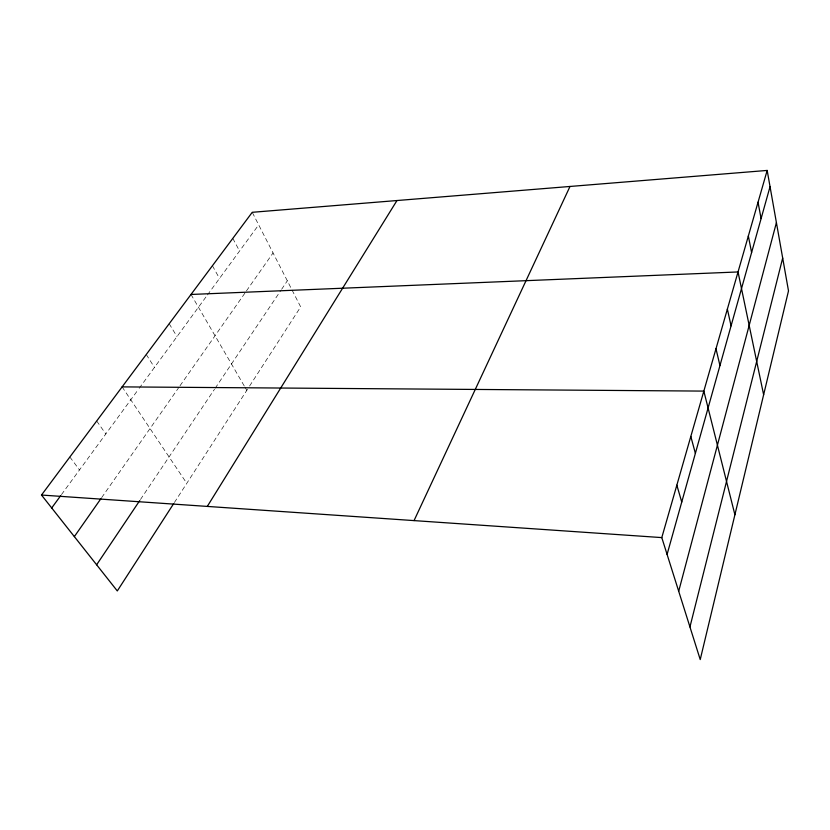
<?xml version="1.0" encoding="UTF-8"?>
<svg xmlns="http://www.w3.org/2000/svg" width="830" height="830" viewBox="0 0 830 830"><rect width="100%" height="100%" fill="white"/><g stroke="black" fill="none" stroke-linecap="round" stroke-linejoin="round"><path stroke-width="0.62" stroke-dasharray="4.15 3.11" d="M174.404 502.503L248.896 387.112M249.591 386.033L300.678 306.893L252.247 212.304M140.478 499.494L214.482 389.28M215.188 388.222L280.924 290.334M281.64 289.276L287.325 280.81M101.665 497.595L179.27 386.811M179.996 385.784L245.701 291.994M246.437 290.925L273.049 252.932M61.472 494.597L138.423 389.353M139.181 388.305L206.722 295.937M207.469 294.909L258.68 224.868M69.855 456.998L79.504 469.936M96.685 421.007L105.825 433.934M122.114 386.884L186.781 483.33M146.256 354.514L154.473 367.4M169.185 323.742L177.008 336.586M191.014 294.463L244.248 385.95M244.892 387.05L246.811 390.339M212.418 265.745L219.504 278.465M232.805 238.386L239.559 251.034"/><path stroke-width="1.25" d="M689.948 626.93L782.68 258.037M678.701 591.24L776.413 222.637M667.092 554.399L770.043 186.646M767.169 170.43L788.5 290.894L700.23 659.57L661.79 537.601L767.169 170.43L252.247 212.304L41.5 495.043L117.3 590.939L173.709 503.561M414.046 520.607L570.003 186.46M207.293 506.414L396.979 200.538M96.633 564.784L139.762 500.552M74.347 536.595L100.928 498.654M51.709 507.95L60.725 495.624M191.014 294.463L738.036 271.95L763.631 394.748M122.114 386.884L703.84 391.096L734.903 514.745M41.5 495.043L661.79 537.601M676.844 485.166L681.741 502.036M690.819 436.456L695.374 453.356M715.989 348.745L719.952 365.563M727.371 309.113L731.064 325.848M748.349 236L751.596 252.517M758.039 202.23L761.089 218.601"/></g></svg>
